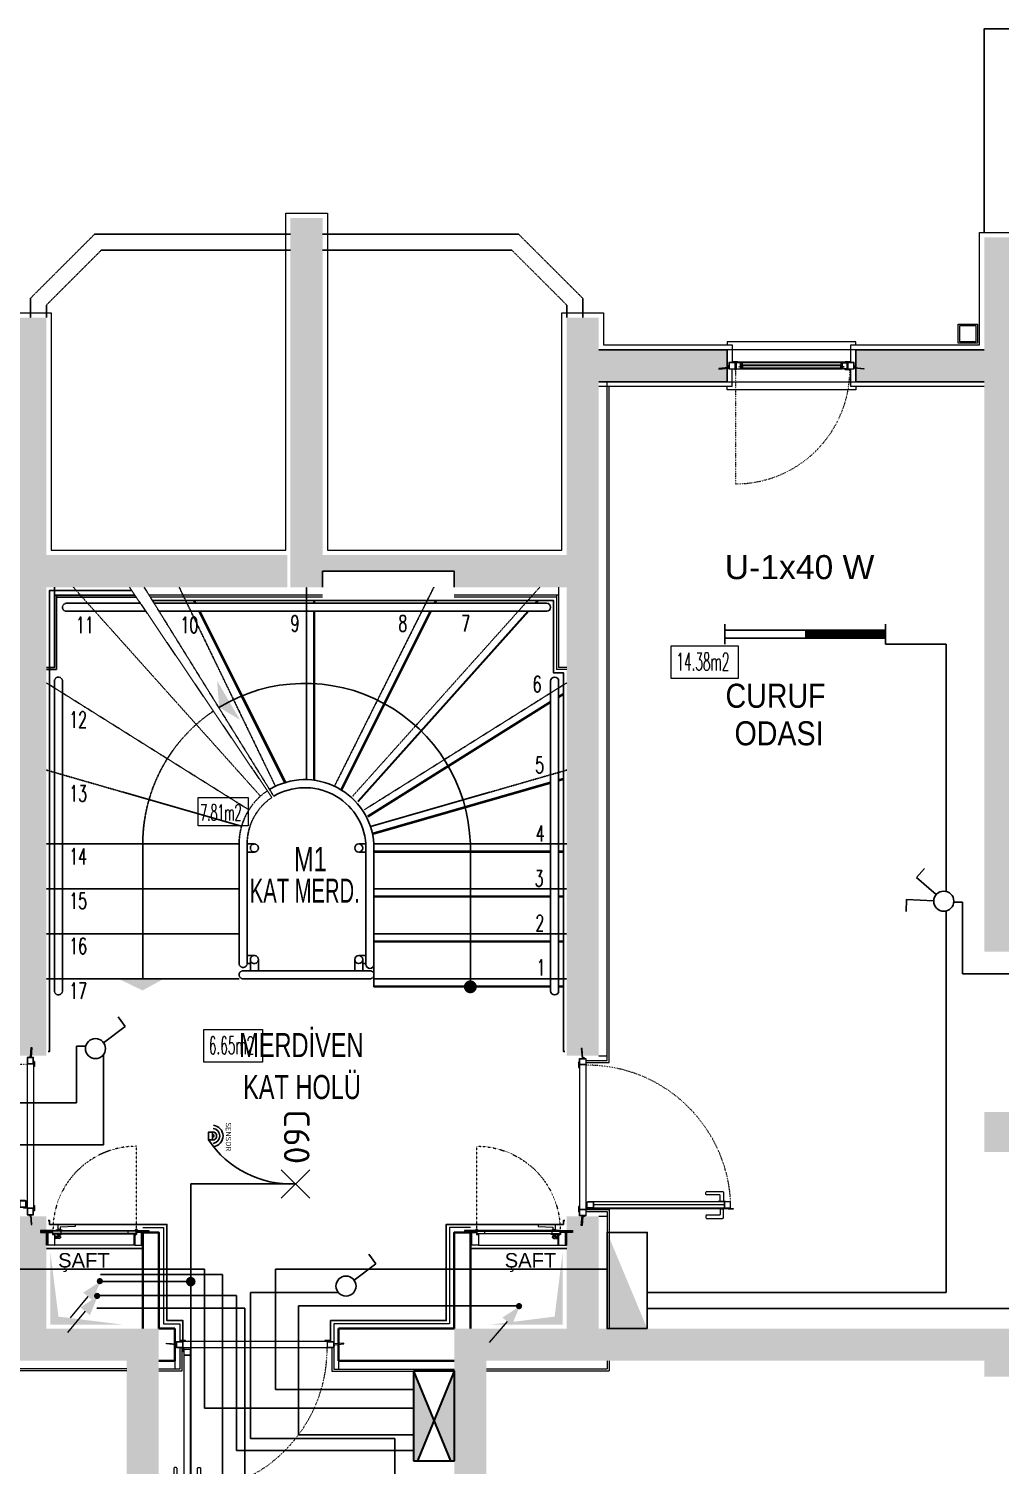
# Model space of a CAD drawing. Header units: millimetres. Extents: x -4402 to 30102, y 1696 to 6551.
# Drawn here: x 11941 to 12546, y 4080 to 4975 of the extents above; entities that cross this region are included whole.
import ezdxf

# ---------------------------------------------------------------- set-up
doc = ezdxf.new("R2010")
doc.units = ezdxf.units.MM
for name, pattern in [('DOT', [0.25, 0, -0.25]), ('HIDDEN', [0.375, 0.25, -0.125]), ('HIDDEN2', [0.1875, 0.125, -0.0625])]:
    doc.linetypes.add(name, pattern=pattern)
for name, color, linetype, lineweight in [('B', 30, 'Continuous', 25), ('C', 1, 'Continuous', 20), ('D', 4, 'Continuous', 35), ('KP', 1, 'Continuous', 20), ('M', 30, 'Continuous', 25), ('MH', 20, 'Continuous', 20), ('P', 1, 'Continuous', 20), ('S', 6, 'Continuous', 20), ('SORTI', 3, 'Continuous', 30), ('YA', 3, 'Continuous', 13), ('YT', 252, 'BATTING', 13), ('YYM', 20, 'Continuous', 18)]:
    doc.layers.add(name, color=color, linetype=linetype, lineweight=lineweight)
for name, color, linetype in [('BOYA', 253, 'Continuous'), ('CEMAL AYAR  AYD. HAT', 6, 'Continuous'), ('ELEKTRİK YAZI', 2, 'Continuous'), ('ELEKTRİKHATTI', 4, 'Continuous'), ('PP', 2, 'Continuous'), ('SEMBOL', 1, 'Continuous'), ('YM', 7, 'Continuous'), ('ZAYIF AKIM HATTI', 6, 'ZAYIF_AKIM_HATTI')]:
    doc.layers.add(name, color=color, linetype=linetype)
doc.layers.get('YT').off()
doc.styles.add('1', font='arial.ttf', dxfattribs={"height": 18})
doc.styles.add('SIMPLEX', font='SIMPLEX.SHX', dxfattribs={"width": 0.65, "height": 10})
doc.styles.get("Standard").update_dxf_attribs({"font": 'arial.ttf'})
doc.styles.add('TXT', font='isocpeur.ttf')
doc.linetypes.add('BATTING', pattern='A,0.0001,-0.1,[134,ltypeshp.shx,S=0.1,R=0,X=-0.1,Y=0],-0.2,[134,ltypeshp.shx,S=0.1,R=180,X=0.1,Y=0],-0.1', length=0.4001)
doc.linetypes.add('ZAYIF_AKIM_HATTI', pattern='A,12.7,-5.08,["Z",Standard,S=2.54,R=0,X=-2.54,Y=-1.27],-5.08', length=22.86)

# ---------------------------------------------------------------- blocks, each defined once
blk = doc.blocks.new('SK01')
at = {"layer": 'P', "color": 40, "linetype": 'DOT', "ltscale": 0.5}
blk.add_line((-1.71, 56.05), (-53.66, 56.05), dxfattribs=at)
at = {"layer": 'P'}
for p, q in [((-1.12, 4.2), (-1.12, 55.8)), ((-0.8, 55.9), (-1.02, 55.9)), ((-0.8, 55.9), (-0.8, 4.1)), ((-0.8, 55.9), (0.68, 55.9)), ((0.68, 55.9), (-0.8, 55.9)), ((0.68, 55.9), (0.68, 4.1)), ((0.68, 55.9), (0.9, 55.9)), ((1, 4.2), (1, 55.8)), ((8, 55), (8, 5)), ((0.68, 50.9), (-0.8, 50.9)), ((-4.77, 17.84), (-4.99, 7.61)), ((-4.77, 17.84), (-3.66, 17.84)), ((-3.66, 17.84), (-3.25, 8.61)), ((0.68, 9.1), (-0.8, 9.1)), ((-4.49, 7.11), (-1.77, 7.11)), ((-3.25, 8.61), (-1.77, 8.61)), ((-0.8, 4.1), (-1.02, 4.1)), ((0.68, 4.1), (-0.8, 4.1)), ((0.68, 4.1), (0.9, 4.1)), ((1.65, 8.31), (2.52, 8.31)), ((1.65, 7.41), (2.52, 7.41)), ((2.52, 8.42), (2.52, 7.34)), ((2.72, 8.62), (3.35, 8.62)), ((2.72, 7.14), (3.35, 7.14)), ((3.55, 8.42), (3.55, 7.34)), ((3.55, 8.31), (3.84, 8.31)), ((3.55, 7.41), (3.84, 7.41)), ((3.84, 8.31), (3.84, 7.41))]:
    blk.add_line(p, q, dxfattribs=at)
at = {"layer": 'P', "color": 1}
for points in [[(-0.8, 59.7), (-0.8, 56.2), (-1.02, 56.2, -0.414214), (-1.12, 56.3), (-1.12, 63.6, -0.414214), (-1.02, 63.7), (-0.8, 63.7)], [(-0.8, 0.3), (-0.8, 3.8), (-1.02, 3.8, 0.414214), (-1.12, 3.7), (-1.12, -3.6, 0.414214), (-1.02, -3.7), (-0.8, -3.7)]]:
    blk.add_lwpolyline(points, format="xyb", close=True, dxfattribs=at)
for points in [[(0, 56.2), (-0.8, 56.2), (-0.8, 63.7), (0, 63.7)], [(0, 59.2), (0, 56.2), (1.28, 56.2), (1.28, 55), (8, 55), (8, 59.2)], [(1.28, 55.98), (1.18, 55.98), (1, 55.78), (1, 55.36), (1.18, 55.16), (1.28, 55.16), (1.28, 55.46), (1.58, 55.46), (1.58, 55.66), (1.28, 55.66)], [(0, 3.8), (-0.8, 3.8), (-0.8, -3.7), (0, -3.7)], [(0, 0.8), (0, 3.8), (1.28, 3.8), (1.28, 5), (8, 5), (8, 0.8)], [(0, 0), (0, 0.8), (8, 0.8), (8, 0)], [(1.28, 4.02), (1.18, 4.02), (1, 4.22), (1, 4.64), (1.18, 4.84), (1.28, 4.84), (1.28, 4.54), (1.58, 4.54), (1.58, 4.34), (1.28, 4.34)]]:
    blk.add_lwpolyline(points, close=True, dxfattribs=at)
for points in [[(0, 59.2), (8, 59.2), (8, 60), (0, 60)], [(1.28, 55), (8, 55)]]:
    blk.add_lwpolyline(points, dxfattribs=at)
at = {"layer": 'P'}
for points in [[(8, 55), (8, 54.78, -0.414214), (7.9, 54.68), (1.38, 54.68, -0.414214), (1.28, 54.78), (1.28, 55)], [(-1.12, 9.91, 0.414214), (-1.32, 9.71), (-1.32, 6.01, 0.414214), (-1.12, 5.81)], [(1, 9.91, -0.414214), (1.2, 9.71), (1.2, 6.01, -0.414214), (1, 5.81)], [(-1.32, 8.91), (-1.57, 8.91, 0.414214), (-1.77, 8.71), (-1.77, 7.01, 0.414214), (-1.57, 6.81), (-1.32, 6.81)], [(1.2, 8.91), (1.45, 8.91, -0.414214), (1.65, 8.71), (1.65, 7.01, -0.414214), (1.45, 6.81), (1.2, 6.81)], [(8, 5), (8, 5.22, 0.414214), (7.9, 5.32), (1.38, 5.32, 0.414214), (1.28, 5.22), (1.28, 5)]]:
    blk.add_lwpolyline(points, format="xyb", dxfattribs=at)
for points in [[(2.88, 8.62), (2.88, 9.02), (3.2, 9.02), (3.2, 8.62)], [(3.2, 7.14), (3.2, 6.12), (2.88, 6.12), (2.88, 7.14)]]:
    blk.add_lwpolyline(points, dxfattribs=at)
for points in [[(1.78, 5.52), (1.78, 5.32), (4.3, 5.32), (4.3, 5.52)], [(2.78, 6.94), (2.78, 6.02), (3.3, 6.02), (3.3, 6.94), (3.8, 6.94), (3.8, 5.52), (2.28, 5.52), (2.28, 6.94)]]:
    blk.add_lwpolyline(points, close=True, dxfattribs=at)
at = {"layer": 'P', "color": 1}
blk.add_circle((-1.71, 56.05), 0.5, dxfattribs=at)
at = {"layer": 'P', "color": 40, "linetype": 'DOT', "ltscale": 0.5}
blk.add_arc((-1.71, 56.05), 51.95, 180, 270.75962, dxfattribs=at)
at = {"layer": 'P'}
for centre, radius, start, end in [((-1.02, 55.8), 0.1, 90, 180), ((0.9, 55.8), 0.1, 0, 90), ((-4.49, 7.61), 0.5, 180, 270), ((-1.02, 4.2), 0.1, 180, 270), ((0.9, 4.2), 0.1, 270, 0), ((2.72, 8.42), 0.2, 90, 180), ((2.72, 7.34), 0.2, 180, 270), ((3.35, 8.42), 0.2, 0, 90), ((3.35, 7.34), 0.2, 270, 0)]:
    blk.add_arc(centre, radius, start, end, dxfattribs=at)
blk = doc.blocks.new('DK1')
at = {"layer": 'KP'}
for p, q in [((-83.83, -5.15), (-83.28, -5.55)), ((-77.95, -5.48), (-81.45, -5.48)), ((-78.7, -5.33), (-80.7, -5.33)), ((2.87, -5.15), (2.32, -5.55)), ((4.92, -95), (4.92, -5)), ((9.47, -3.65), (8.92, -2.9)), ((8.92, -95), (8.92, -5)), ((-77.95, -9.92), (-81.45, -9.92)), ((-78.7, -10.07), (-80.7, -10.07)), ((9.47, -96.35), (8.92, -97.1))]:
    blk.add_line(p, q, dxfattribs=at)
for points in [[(-78.7, -5.33), (-78.7, -1.85, -0.414214), (-78.2, -1.35), (-70.2, -1.35, 0.414214), (-69.7, -0.85), (-69.7, 0.15, 0.410092), (-70.2, 0.66), (-80.2, 0.65, 0.414214), (-80.7, 0.15), (-80.7, -5.33)], [(-81.9, -5.55), (-81.9, -5.53, -0.414214), (-81.85, -5.48), (-77.55, -5.48, -0.414214), (-77.5, -5.53), (-77.5, -5.55)], [(-81.9, -9.85), (-81.9, -9.87, 0.414214), (-81.85, -9.92), (-77.55, -9.92, 0.414214), (-77.5, -9.87), (-77.5, -9.85)], [(-78.7, -10.07), (-78.7, -13.55, 0.414214), (-78.2, -14.05), (-70.2, -14.05, -0.414214), (-69.7, -14.55), (-69.7, -15.55, -0.410092), (-70.2, -16.06), (-80.2, -16.05, -0.414214), (-80.7, -15.55), (-80.7, -10.07)]]:
    blk.add_lwpolyline(points, format="xyb", dxfattribs=at)
at = {"layer": 'KP', "color": 8}
for points in [[(6.92, -0.55), (7.38, 5.15), (7.89, 5.15), (7.37, -1), (5.91, -1), (5.91, -0.55)], [(6.92, -99.45), (7.38, -105.15), (7.89, -105.15), (7.37, -99), (5.91, -99), (5.91, -99.45)]]:
    blk.add_lwpolyline(points, close=True, dxfattribs=at)
at = {"layer": 'KP'}
for points in [[(-86.73, -5.05), (-83.93, -5.05, -0.414214), (-83.83, -5.15), (-83.83, -5.55), (-86.83, -5.55), (-86.83, -5.15, -0.414214)], [(4.75, -5.05), (2.97, -5.05, 0.414214), (2.87, -5.15), (2.87, -5.55), (4.85, -5.55), (4.85, -5.15, 0.414214)], [(9.57, -6.55), (9.57, -3.75, 0.414214), (9.47, -3.65), (9.07, -3.65), (9.07, -6.65), (9.47, -6.65, 0.414214)], [(9.57, -96.25), (9.57, -93.45, 0.414214), (9.47, -93.35), (9.07, -93.35), (9.07, -96.35), (9.47, -96.35, 0.414214)]]:
    blk.add_lwpolyline(points, format="xyb", close=True, dxfattribs=at)
at = {"layer": 'KP', "color": 6}
for points in [[(-85.18, -9.7), (-81.18, -9.7), (-81.18, -5.7), (-85.18, -5.7)], [(-85.03, -9.55), (-81.33, -9.55), (-81.33, -5.85), (-85.03, -5.85)], [(4.22, -9.7), (0.22, -9.7), (0.22, -5.7), (4.22, -5.7)], [(4.07, -9.55), (0.37, -9.55), (0.37, -5.85), (4.07, -5.85)], [(8.92, -1), (8.92, -5), (4.92, -5), (4.92, -1)], [(8.77, -1.15), (8.77, -4.85), (5.07, -4.85), (5.07, -1.15)], [(8.92, -95), (8.92, -99), (4.92, -99), (4.92, -95)], [(8.77, -95.15), (8.77, -98.85), (5.07, -98.85), (5.07, -95.15)]]:
    blk.add_lwpolyline(points, close=True, dxfattribs=at)
at = {"layer": 'KP'}
for points in [[(-84.68, -5.55), (-84.68, -5.7), (3.72, -5.7), (3.72, -5.55)], [(-84.68, -9.85), (-84.68, -9.7), (3.72, -9.7), (3.72, -9.85)]]:
    blk.add_lwpolyline(points, close=True, dxfattribs=at)
for points in [[(-80.7, -5.33), (-81, -5.48)], [(-78.7, -5.33), (-78.4, -5.48)], [(-78.7, -10.07), (-78.4, -9.92)]]:
    blk.add_lwpolyline(points, dxfattribs=at)
at = {"layer": 'KP', "color": 40, "linetype": 'DOT'}
blk.add_arc((4.37, -5.15), 89.65, 182.9093, 270.25565, dxfattribs=at)
blk = doc.blocks.new('YK1000')
at = {"layer": 'KP'}
for p, q in [((-10.07, 78.62), (-10.07, 80.62)), ((-9.92, 77.87), (-9.92, 81.37)), ((-5.15, 83.75), (-5.55, 83.2)), ((-5.48, 77.87), (-5.48, 81.37)), ((-5.33, 78.62), (-5.33, 80.62)), ((-95, -5), (-5, -5)), ((-5.15, -2.95), (-5.55, -2.4)), ((-96.35, -9.55), (-97.1, -9)), ((-95, -9), (-5, -9)), ((-3.65, -9.55), (-2.9, -9))]:
    blk.add_line(p, q, dxfattribs=at)
at = {"layer": 'KP', "color": 8, "linetype": 'BATTING', "ltscale": 0.2}
blk.add_line((-7.7, 81.1), (-7.7, -0.3), dxfattribs=at)
at = {"layer": 'KP'}
for points in [[(-10.07, 78.62), (-13.55, 78.62, 0.414214), (-14.05, 78.12), (-14.05, 70.12, -0.414214), (-14.55, 69.62), (-15.55, 69.62, -0.410092), (-16.06, 70.12), (-16.05, 80.12, -0.414214), (-15.55, 80.62), (-10.07, 80.62)], [(-9.85, 81.82), (-9.87, 81.82, 0.414214), (-9.92, 81.77), (-9.92, 77.47, 0.414214), (-9.87, 77.42), (-9.85, 77.42)], [(-5.55, 81.82), (-5.53, 81.82, -0.414214), (-5.48, 81.77), (-5.48, 77.47, -0.414214), (-5.53, 77.42), (-5.55, 77.42)], [(-5.33, 78.62), (-1.85, 78.62, -0.414214), (-1.35, 78.12), (-1.35, 70.12, 0.414214), (-0.85, 69.62), (0.15, 69.62, 0.410092), (0.66, 70.12), (0.65, 80.12, 0.414214), (0.15, 80.62), (-5.33, 80.62)]]:
    blk.add_lwpolyline(points, format="xyb", dxfattribs=at)
for points in [[(-9.85, 84.6), (-9.7, 84.6), (-9.7, -3.8), (-9.85, -3.8)], [(-5.55, 84.6), (-5.7, 84.6), (-5.7, -3.8), (-5.55, -3.8)]]:
    blk.add_lwpolyline(points, close=True, dxfattribs=at)
at = {"layer": 'KP', "color": 6}
for points in [[(-9.7, 85.1), (-9.7, 81.1), (-5.7, 81.1), (-5.7, 85.1)], [(-9.55, 84.95), (-9.55, 81.25), (-5.85, 81.25), (-5.85, 84.95)], [(-95, -9), (-99, -9), (-99, -5), (-95, -5)], [(-95.15, -8.85), (-98.85, -8.85), (-98.85, -5.15), (-95.15, -5.15)], [(-9.7, -4.3), (-9.7, -0.3), (-5.7, -0.3), (-5.7, -4.3)], [(-9.55, -4.15), (-9.55, -0.45), (-5.85, -0.45), (-5.85, -4.15)], [(-1, -9), (-5, -9), (-5, -5), (-1, -5)], [(-1.15, -8.85), (-4.85, -8.85), (-4.85, -5.15), (-1.15, -5.15)]]:
    blk.add_lwpolyline(points, close=True, dxfattribs=at)
at = {"layer": 'KP'}
for points in [[(-5.05, 86.65), (-5.05, 83.85, -0.414214), (-5.15, 83.75), (-5.55, 83.75), (-5.55, 86.75), (-5.15, 86.75, -0.414214)], [(-5.05, -4.83), (-5.05, -3.05, 0.414214), (-5.15, -2.95), (-5.55, -2.95), (-5.55, -4.93), (-5.15, -4.93, 0.414214)], [(-96.25, -9.65), (-93.45, -9.65, 0.414214), (-93.35, -9.55), (-93.35, -9.15), (-96.35, -9.15), (-96.35, -9.55, 0.414214)], [(-6.55, -9.65), (-3.75, -9.65, 0.414214), (-3.65, -9.55), (-3.65, -9.15), (-6.65, -9.15), (-6.65, -9.55, 0.414214)]]:
    blk.add_lwpolyline(points, format="xyb", close=True, dxfattribs=at)
for points in [[(-5.33, 80.62), (-5.48, 80.92)], [(-10.07, 78.62), (-9.92, 78.32)], [(-5.33, 78.62), (-5.48, 78.32)]]:
    blk.add_lwpolyline(points, dxfattribs=at)
at = {"layer": 'KP', "color": 8}
for points in [[(-99.45, -7), (-105.15, -7.46), (-105.15, -7.97), (-99, -7.45), (-99, -5.99), (-99.45, -5.99)], [(-0.55, -7), (5.15, -7.46), (5.15, -7.97), (-1, -7.45), (-1, -5.99), (-0.55, -5.99)]]:
    blk.add_lwpolyline(points, close=True, dxfattribs=at)
at = {"layer": 'KP', "color": 40, "linetype": 'DOT'}
blk.add_arc((-5.15, -4.45), 89.65, 92.9093, 180.25565, dxfattribs=at)
blk = doc.blocks.new('Armatür_U 2x40')
at = {"layer": 'SEMBOL'}
for p, q in [((-50, 8.75), (-50, -3.75)), ((50, 5), (-50, 5)), ((50, 0), (-50, 0)), ((50, 8.75), (50, -3.75))]:
    blk.add_line(p, q, dxfattribs=at)
at = {"layer": 'SEMBOL', "const_width": 5}
blk.add_lwpolyline([(50, 2.5), (0, 2.5)], dxfattribs=at)
blk = doc.blocks.new('Anahtar_Komutatör')
at = {"layer": 'SEMBOL'}
for p, q in [((-6.68, 21.62), (-13.82, 19.31)), ((-6.68, 21.62), (-1.93, 5.95)), ((8.37, 21.56), (2.35, 5.79)), ((8.37, 21.56), (15.32, 18.75))]:
    blk.add_line(p, q, dxfattribs=at)
blk.add_circle((0, 0), 6.25, dxfattribs=at)
blk = doc.blocks.new('Anahtar_Adi')
at = {"layer": 'SEMBOL'}
for q in [(0.03, 6.25), (7.66, 23.11)]:
    blk.add_line((0.29, 23.14), q, dxfattribs=at)
blk.add_circle((0, 0), 6.25, dxfattribs=at)
blk = doc.blocks.new('Pano_Aydınlatma_Küçük')
at = {"layer": 'SEMBOL'}
blk.add_lwpolyline([(25, -30), (25, 30), (0, 30), (0, -30)], close=True, dxfattribs=at)
blk.add_solid([(0, 30), (25, -30), (0, -30)], dxfattribs=at)

msp = doc.modelspace()

# ---------------------------------------------------------------- hatches: boundary and pattern name
at = {"layer": 'BOYA', "linetype": 'Continuous'}
for points in [[(12124.3, 4856.98), (12104.3, 4856.98), (12104.3, 4626.98), (12124.3, 4626.98)], [(12556.3, 4844.98), (12536.3, 4844.98), (12536.3, 4399.98), (12556.3, 4399.98)], [(12906.3, 4844.98), (12886.3, 4844.98), (12886.3, 4294.98), (12556.3, 4294.98), (12556.3, 4299.98), (12536.3, 4299.98), (12536.3, 4294.98), (12536.3, 4274.98), (12886.3, 4274.98), (12886.3, 3624.98), (12906.3, 3624.98)], [(11952.3, 4794.98), (11932.3, 4794.98), (11932.3, 4334.98), (11952.3, 4334.98)], [(12296.3, 4794.98), (12276.3, 4794.98), (12276.3, 4334.98), (12296.3, 4334.98)], [(12376.3, 4774.98), (12296.3, 4774.98), (12296.3, 4754.98), (12376.3, 4754.98)], [(12536.3, 4774.98), (12456.3, 4774.98), (12456.3, 4754.98), (12536.3, 4754.98)], [(12102.3, 4646.98), (11952.3, 4646.98), (11952.3, 4626.98), (12102.3, 4626.98)], [(12276.3, 4626.98), (12276.3, 4646.98), (12124.3, 4646.98), (12124.3, 4636.98), (12206.3, 4636.98), (12206.3, 4626.98)], [(11952.3, 4234.98), (11932.3, 4234.98), (11932.3, 4164.98), (11672.3, 4164.98), (11672.3, 4134.98), (11692.3, 4134.98), (11692.3, 4144.98), (12002.3, 4144.98), (12002.3, 3784.98), (12022.3, 3784.98), (12022.3, 4164.98), (11952.3, 4164.98)], [(12556.3, 4164.98), (12296.3, 4164.98), (12296.3, 4234.98), (12276.3, 4234.98), (12276.3, 4164.98), (12206.3, 4164.98), (12206.3, 3784.98), (12226.3, 3784.98), (12226.3, 4144.98), (12536.3, 4144.98), (12536.3, 4134.98), (12556.3, 4134.98)]]:
    msp.add_hatch(color=256, dxfattribs=at).paths.add_polyline_path(points)
at = {"layer": 'BOYA'}
for points in [[(11954.8, 4212.48), (11954.8, 4167.48), (11999.8, 4167.48), (11959.8, 4172.48)], [(12273.8, 4212.48), (12273.8, 4167.48), (12228.8, 4167.48), (12268.8, 4172.48)]]:
    msp.add_hatch(color=256, dxfattribs=at).paths.add_polyline_path(points)
at = {"layer": 'CEMAL AYAR  AYD. HAT', "true_color": 0xd19cc7}
msp.add_hatch(color=9, dxfattribs=at).paths.add_polyline_path([(12042.18, 4197.27, 1), (12042.18, 4191.27, 1)])
at = {"layer": 'ELEKTRİKHATTI', "linetype": 'HIDDEN2', "lineweight": 50}
h = msp.add_hatch(color=150, dxfattribs=at)
h.set_gradient(color1=(127, 255, 0), one_color=1, tint=1, name='SPHERICAL')
h.paths.add_polyline_path([(11986.05, 4194.49), (11981.05, 4182.57), (11975.22, 4187.44)])
h = msp.add_hatch(color=150, dxfattribs=at)
h.set_gradient(color1=(127, 255, 0), one_color=1, tint=1, name='SPHERICAL')
edge = h.paths.add_edge_path()
edge.add_arc((11985.58, 4194.58), 1.95, 365.16319, 725.16319)
at = {"layer": 'ELEKTRİKHATTI', "linetype": 'ByBlock', "lineweight": 50}
h = msp.add_hatch(color=5, dxfattribs=at)
h.set_gradient(color1=(127, 255, 0), one_color=1, tint=1, name='SPHERICAL')
h.paths.add_polyline_path([(11984.37, 4185.29), (11979.37, 4173.38), (11973.54, 4178.25)])
h = msp.add_hatch(color=5, dxfattribs=at)
h.set_gradient(color1=(127, 255, 0), one_color=1, tint=1, name='SPHERICAL')
edge = h.paths.add_edge_path()
edge.add_arc((11983.9, 4185.38), 1.95, 365.16319, 725.16319)
at = {"layer": 'ELEKTRİKHATTI', "linetype": 'HIDDEN2', "lineweight": 50}
h = msp.add_hatch(color=150, dxfattribs=at)
h.set_gradient(color1=(127, 255, 0), one_color=1, tint=1, name='SPHERICAL')
edge = h.paths.add_edge_path()
edge.add_arc((12246.64, 4179.02), 1.95, 365.16319, 725.16319)
h = msp.add_hatch(color=150, dxfattribs=at)
h.set_gradient(color1=(127, 255, 0), one_color=1, tint=1, name='SPHERICAL')
h.paths.add_polyline_path([(12247.11, 4178.93), (12242.12, 4167.01), (12236.28, 4171.88)])
at = {"layer": 'SORTI', "ltscale": 2}
h = msp.add_hatch(color=1, dxfattribs=at)
h.paths.add_polyline_path([(12193.62, 4107.63), (12180.91, 4138.67), (12180.91, 4082.65), (12183.39, 4082.65)])
h.paths.add_polyline_path([(12206.4, 4138.7), (12206.35, 4138.7), (12193.62, 4107.63), (12203.85, 4082.65), (12204, 4082.65), (12206.4, 4082.65)])

# ---------------------------------------------------------------- linework, layer by layer
at = {"color": 9, "true_color": 0xd19cc7}
for p, q in [((12474.75, 4591.39), (12512.63, 4591.39)), ((12512.63, 4591.39), (12512.63, 4437.39)), ((12522.8, 4430.75), (12517.35, 4430.75)), ((12522.8, 4386.04), (12522.8, 4430.75)), ((12686.13, 4386.04), (12522.8, 4386.04)), ((11971.11, 4305.69), (11971.11, 4340.99)), ((11971.11, 4340.99), (11976.81, 4340.99)), ((11872.36, 4305.69), (11971.11, 4305.69)), ((12079.49, 4096.44), (12079.49, 4187.54)), ((12079.49, 4187.54), (12134.05, 4187.54)), ((12169.32, 4096.44), (12079.49, 4096.44))]:
    msp.add_line(p, q, dxfattribs=at)
at = {"color": 5, "linetype": 'ByBlock'}
msp.add_line((12169.32, 3945.27), (12169.32, 4096.44), dxfattribs=at)
at = {"layer": 'B'}
for p, q in [((11952.3, 4214.98), (12012.3, 4214.98)), ((12276.3, 4214.98), (12216.3, 4214.98))]:
    msp.add_line(p, q, dxfattribs=at)
msp.add_lwpolyline([(12536.3, 4847.98), (12536.3, 4974.98), (13046.3, 4974.98), (13046.3, 4154.98), (13026.3, 4154.98), (13026.3, 4954.98), (12556.3, 4954.98), (12556.3, 4847.98)], dxfattribs=at)
at = {"layer": 'C'}
for points in [[(12520.08, 4790.98), (12532.08, 4790.98), (12532.08, 4778.98), (12520.08, 4778.98)], [(12521.08, 4789.98), (12531.08, 4789.98), (12531.08, 4779.98), (12521.08, 4779.98)]]:
    msp.add_lwpolyline(points, close=True, dxfattribs=at)
at = {"layer": 'CEMAL AYAR  AYD. HAT', "color": 9, "linetype": 'ByBlock', "true_color": 0xd19cc7}
for p, q in [((12512.63, 4425.26), (12512.63, 4187.56)), ((11987.9, 4335.75), (11987.9, 4279.61)), ((11987.9, 4279.61), (11884.23, 4279.61)), ((12042.18, 4255.16), (12042.18, 4004.57)), ((11985.9, 4194.27), (12042.18, 4194.27)), ((12512.63, 4187.56), (12326.45, 4187.56)), ((12599.52, 4177.45), (12326.45, 4177.45))]:
    msp.add_line(p, q, dxfattribs=at)
at = {"layer": 'CEMAL AYAR  AYD. HAT', "color": 9, "true_color": 0xd19cc7}
for p, q in [((12055.67, 4285.7), (12055.67, 4284.42)), ((12098.59, 4246.32), (12116.27, 4264)), ((12098.59, 4264), (12116.27, 4246.32)), ((12107.43, 4255.16), (12042.18, 4255.16))]:
    msp.add_line(p, q, dxfattribs=at)
at = {"layer": 'CEMAL AYAR  AYD. HAT', "color": 67, "linetype": 'ByBlock', "true_color": 0x727430}
for p, q in [((11985.9, 4198.78), (12061.91, 4198.78)), ((12061.91, 4198.78), (12061.91, 4025.66))]:
    msp.add_line(p, q, dxfattribs=at)
at = {"layer": 'CEMAL AYAR  AYD. HAT', "color": 61, "linetype": 'ByBlock', "true_color": 0xedee99}
for p, q in [((11983.75, 4177.83), (12075.77, 4177.83)), ((12075.77, 4177.83), (12075.77, 4011.67))]:
    msp.add_line(p, q, dxfattribs=at)
at = {"layer": 'CEMAL AYAR  AYD. HAT', "color": 9, "true_color": 0xd19cc7}
msp.add_lwpolyline([(12055.67, 4287.41), (12055.67, 4282.71), (12053.18, 4282.71), (12053.18, 4287.41)], close=True, dxfattribs=at)
for centre, radius, start, end in [((12055.67, 4285.06), 2.64, 274.53651, 85.46349), ((12055.67, 4285.06), 4.64, 275.1591, 84.8409), ((12055.67, 4285.06), 6.64, 275.40648, 84.59352), ((12104.66, 4316.9), 61.8, 213.58613, 272.5668), ((12055.67, 4285.06), 0.919, 270, 90)]:
    msp.add_arc(centre, radius, start, end, dxfattribs=at)
at = {"layer": 'D'}
for p, q in [((12022.3, 4164.98), (12032.3, 4164.98)), ((12032.3, 4164.98), (12032.3, 4144.98)), ((12134.3, 4164.98), (12134.3, 4144.98)), ((12134.3, 4164.98), (12206.3, 4164.98)), ((12032.3, 4144.98), (12022.3, 4144.98)), ((12206.3, 4144.98), (12134.3, 4144.98))]:
    msp.add_line(p, q, dxfattribs=at)
for points in [[(12022.3, 4164.98), (12022.3, 4224.98), (12012.3, 4224.98), (12012.3, 4164.98)], [(12206.3, 4164.98), (12206.3, 4224.98), (12216.3, 4224.98), (12216.3, 4164.98)]]:
    msp.add_lwpolyline(points, dxfattribs=at)
at = {"layer": 'M', "color": 8, "linetype": 'HIDDEN'}
for p, q in [((11957.3, 4626.98), (11957.3, 4576.98)), ((11957.3, 4621.98), (12007.46, 4621.98)), ((11958.55, 4621.98), (11958.55, 4575.73)), ((11958.55, 4620.73), (12008.31, 4620.73)), ((11969.06, 4626.98), (12085.62, 4496.78)), ((12035.01, 4626.98), (12094.9, 4503)), ((12114.3, 4506.98), (12114.3, 4626.98)), ((12193.59, 4626.98), (12131.7, 4503)), ((12259.55, 4626.98), (12142.98, 4496.78)), ((11952.3, 4576.98), (11957.3, 4576.98)), ((11952.3, 4575.73), (11958.55, 4575.73)), ((11952.3, 4567.38), (12078.42, 4488.24)), ((12276.3, 4567.38), (12150.18, 4488.24)), ((11952.3, 4513.03), (12073.86, 4478.05)), ((12276.3, 4513.03), (12154.74, 4478.05)), ((12072.3, 4466.98), (11952.3, 4466.98)), ((12081.8, 4466.98), (12077.3, 4466.98)), ((12276.3, 4466.98), (12156.3, 4466.98)), ((12081.8, 4461.98), (12077.3, 4461.98)), ((12072.3, 4438.98), (11952.3, 4438.98)), ((12156.3, 4438.98), (12276.3, 4438.98)), ((12072.3, 4410.98), (11952.3, 4410.98)), ((12156.3, 4410.98), (12276.3, 4410.98)), ((12081.8, 4397.48), (12077.3, 4397.48)), ((12079.3, 4392.48), (12077.3, 4392.48)), ((12079.3, 4394.98), (12079.3, 4387.98)), ((12084.3, 4394.98), (12084.3, 4387.98)), ((12144.3, 4394.98), (12144.3, 4387.98)), ((12149.3, 4394.98), (12149.3, 4387.98)), ((12072.3, 4382.98), (11952.3, 4382.98)), ((12156.3, 4382.98), (12276.3, 4382.98))]:
    msp.add_line(p, q, dxfattribs=at)
at = {"layer": 'M', "color": 6, "linetype": 'HIDDEN'}
for p, q in [((12004.08, 4626.98), (12092.69, 4495.97)), ((12093.87, 4496.74), (12013.18, 4626.98))]:
    msp.add_line(p, q, dxfattribs=at)
at = {"layer": 'M', "color": 8}
for p, q in [((12044, 4618.73), (12044.84, 4616.98)), ((12047.26, 4611.98), (12101.07, 4504.73)), ((12118.8, 4616.98), (12118.8, 4618.73)), ((12118.8, 4506.98), (12118.8, 4611.98)), ((12191.34, 4611.98), (12135.64, 4500.82)), ((12252.16, 4611.98), (12146.17, 4493.59)), ((12194.6, 4618.73), (12193.76, 4616.98)), ((12258.2, 4618.73), (12256.63, 4616.98)), ((12274.3, 4560.82), (12271.3, 4558.93)), ((12266.3, 4555.8), (12152.36, 4484.3)), ((12266.3, 4505.47), (12155.74, 4473.65)), ((12274.3, 4507.77), (12271.3, 4506.9)), ((12156.3, 4462.48), (12266.3, 4462.48)), ((12271.3, 4462.48), (12274.3, 4462.48)), ((12156.3, 4434.48), (12266.3, 4434.48)), ((12271.3, 4434.48), (12274.3, 4434.48)), ((12156.3, 4406.48), (12266.3, 4406.48)), ((12271.3, 4406.48), (12274.3, 4406.48)), ((12156.3, 4378.48), (12266.3, 4378.48)), ((12271.3, 4378.48), (12274.3, 4378.48))]:
    msp.add_line(p, q, dxfattribs=at)
at = {"layer": 'M'}
for p, q in [((12044.55, 4618.73), (12045.4, 4616.98)), ((12047.81, 4611.98), (12101.54, 4504.89)), ((12119.3, 4616.98), (12119.3, 4618.73)), ((12119.3, 4506.98), (12119.3, 4611.98)), ((12191.9, 4611.98), (12136.07, 4500.54)), ((12252.83, 4611.98), (12146.5, 4493.22)), ((12195.16, 4618.73), (12194.31, 4616.98)), ((12258.87, 4618.73), (12257.3, 4616.98)), ((12274.3, 4560.23), (12271.3, 4558.34)), ((12266.3, 4555.21), (12152.57, 4483.84)), ((12266.3, 4504.95), (12155.82, 4473.15)), ((12274.3, 4507.25), (12271.3, 4506.38)), ((12156.3, 4461.98), (12266.3, 4461.98)), ((12271.3, 4461.98), (12274.3, 4461.98)), ((12156.3, 4433.98), (12266.3, 4433.98)), ((12271.3, 4433.98), (12274.3, 4433.98)), ((12156.3, 4405.98), (12266.3, 4405.98)), ((12271.3, 4405.98), (12274.3, 4405.98)), ((12156.3, 4391.98), (12156.3, 4377.98)), ((12156.3, 4377.98), (12266.3, 4377.98)), ((12271.3, 4377.98), (12274.3, 4377.98))]:
    msp.add_line(p, q, dxfattribs=at)
at = {"layer": 'M', "linetype": 'Continuous'}
for p, q in [((12146.8, 4466.98), (12151.3, 4466.98)), ((12146.8, 4461.98), (12151.3, 4461.98)), ((12146.8, 4397.48), (12151.3, 4397.48)), ((12149.3, 4392.48), (12151.3, 4392.48))]:
    msp.add_line(p, q, dxfattribs=at)
at = {"layer": 'M', "color": 8, "linetype": 'HIDDEN'}
for points in [[(11942.3, 4794.98), (11942.3, 4806.98), (11982.3, 4846.98), (12104.3, 4846.98)], [(12286.3, 4794.98), (12286.3, 4806.98), (12246.3, 4846.98), (12124.3, 4846.98)], [(11952.3, 4794.98), (11952.3, 4802.84), (11986.44, 4836.98), (12104.3, 4836.98)], [(12276.3, 4794.98), (12276.3, 4802.84), (12242.16, 4836.98), (12124.3, 4836.98)]]:
    msp.add_lwpolyline(points, dxfattribs=at)
at = {"layer": 'M', "color": 8}
for points in [[(12005.43, 4624.98), (11954.3, 4624.98), (11954.3, 4337.68), (11953.42, 4337.68)], [(12275.18, 4337.68), (12274.3, 4337.68), (12274.3, 4573.73), (12268.05, 4573.73), (12268.05, 4618.73), (12018.29, 4618.73)], [(12037.3, 4156.98), (12037.3, 4169.98), (12027.3, 4169.98), (12027.3, 4229.98), (11954.3, 4229.98), (11954.3, 4232.28), (11953.42, 4232.28)], [(12129.3, 4156.98), (12129.3, 4169.98), (12201.3, 4169.98), (12201.3, 4229.98), (12274.3, 4229.98), (12274.3, 4232.28), (12275.18, 4232.28)]]:
    msp.add_lwpolyline(points, dxfattribs=at)
at = {"layer": 'M', "color": 8, "linetype": 'HIDDEN'}
for points in [[(12010.84, 4616.98), (11964.8, 4616.98, 1), (11964.8, 4611.98), (12014.23, 4611.98)], [(12056.28, 4549.81, 0.248986), (12012.3, 4466.98), (12012.3, 4382.98)], [(12089.89, 4500.12, 0.248986), (12072.3, 4466.98), (12072.3, 4392.56, 1), (12077.3, 4392.56), (12077.3, 4466.98, -0.248986), (12092.69, 4495.97)]]:
    msp.add_lwpolyline(points, format="xyb", dxfattribs=at)
at = {"layer": 'M'}
for points in [[(12022.47, 4611.98), (12263.8, 4611.98, 1), (12263.8, 4616.98), (12019.38, 4616.98)], [(12216.3, 4377.98), (12216.3, 4466.98, 0.576183), (12059.64, 4551.99, 0.587741)], [(12093.87, 4496.74, -0.55572), (12151.3, 4466.98), (12151.3, 4391.98, 1), (12156.3, 4391.98), (12156.3, 4466.98, 0.559557), (12091.24, 4500.99, 0.587741)]]:
    msp.add_lwpolyline(points, format="xyb", dxfattribs=at)
at = {"layer": 'M', "color": 8, "linetype": 'HIDDEN'}
for points in [[(11957.3, 4568.48), (11957.3, 4375.48, 1), (11962.3, 4375.48), (11962.3, 4568.48, 1)], [(12153.8, 4382.98), (12074.8, 4382.98, -1), (12074.8, 4387.98), (12153.8, 4387.98, -1)]]:
    msp.add_lwpolyline(points, format="xyb", close=True, dxfattribs=at)
at = {"layer": 'M'}
msp.add_lwpolyline([(12271.3, 4568.48), (12271.3, 4375.48, -1), (12266.3, 4375.48), (12266.3, 4568.48, -1)], format="xyb", close=True, dxfattribs=at)
at = {"layer": 'M', "const_width": 4}
msp.add_lwpolyline([(12214.3, 4377.98, 1), (12218.3, 4377.98, 1)], format="xyb", close=True, dxfattribs=at)
at = {"layer": 'M', "color": 8, "linetype": 'HIDDEN'}
for centre in [(12081.8, 4464.48), (12081.8, 4394.98)]:
    msp.add_circle(centre, 2.5, dxfattribs=at)
at = {"layer": 'M', "linetype": 'Continuous'}
for centre in [(12146.8, 4464.48), (12146.8, 4394.98)]:
    msp.add_circle(centre, 2.5, dxfattribs=at)
at = {"layer": 'M'}
for p in [(12045.6, 4541.49), (12183, 4541.49), (12027.6, 4520.14), (12201.01, 4520.14), (12016.2, 4494.64), (12212.4, 4494.64)]:
    msp.add_point(p, dxfattribs=at)
at = {"layer": 'M', "linetype": 'Continuous'}
for points in [[(12072.82, 4544.36), (12058.57, 4568.73), (12059.87, 4552.12)], [(12025.43, 4382.98), (11997.19, 4382.98), (12012.19, 4375.72)]]:
    msp.add_solid(points, dxfattribs=at)
at = {"layer": 'P', "color": 8, "linetype": 'HIDDEN'}
for p, q in [((12456.3, 4774.98), (12376.3, 4774.98)), ((12376.3, 4754.98), (12456.3, 4754.98))]:
    msp.add_line(p, q, dxfattribs=at)
at = {"layer": 'P'}
for p, q in [((12379.95, 4767.38), (12379.41, 4766.98)), ((12383.14, 4767.48), (12449.51, 4767.48)), ((12384.6, 4762.98), (12448, 4762.98)), ((12385.6, 4766.98), (12447, 4766.98)), ((12385.6, 4763.58), (12447, 4763.58)), ((12449.65, 4762.58), (12449.11, 4762.98)), ((12452.65, 4767.38), (12453.2, 4766.98))]:
    msp.add_line(p, q, dxfattribs=at)
at = {"layer": 'P', "color": 40, "linetype": 'DOT'}
msp.add_line((12381.45, 4762.58), (12381.45, 4691.38), dxfattribs=at)
at = {"layer": 'P', "color": 3}
for p, q in [((12384.6, 4765.48), (12448, 4765.48)), ((12384.6, 4765.08), (12448, 4765.08))]:
    msp.add_line(p, q, dxfattribs=at)
at = {"layer": 'P', "color": 30}
for points in [[(12456.3, 4777.98), (12456.3, 4779.98), (12376.3, 4779.98), (12376.3, 4777.98)], [(12456.3, 4751.98), (12456.3, 4749.98), (12376.3, 4749.98), (12376.3, 4751.98)]]:
    msp.add_lwpolyline(points, dxfattribs=at)
at = {"layer": 'P', "color": 8}
for points in [[(12376.85, 4763.83), (12371.15, 4763.37), (12371.15, 4762.86), (12377.3, 4763.38), (12377.3, 4764.84), (12376.85, 4764.84)], [(12383.58, 4764.36), (12385.6, 4764.5), (12385.7, 4764.66), (12385.8, 4764.66), (12385.8, 4764.01), (12385.7, 4764.01), (12385.6, 4764.2)], [(12384.6, 4766.98), (12385.6, 4766.98), (12385.6, 4765.48), (12384.6, 4765.48)], [(12384.6, 4765.08), (12385.6, 4765.08), (12385.6, 4763.58), (12384.6, 4763.58)], [(12384.7, 4766.88), (12385.5, 4766.88), (12385.5, 4765.58), (12384.7, 4765.58)], [(12384.7, 4764.98), (12385.5, 4764.98), (12385.5, 4763.68), (12384.7, 4763.68)], [(12449.02, 4764.36), (12447.01, 4764.5), (12446.91, 4764.66), (12446.81, 4764.66), (12446.81, 4764.01), (12446.91, 4764.01), (12447.01, 4764.2)], [(12448, 4766.98), (12447, 4766.98), (12447, 4765.48), (12448, 4765.48)], [(12448, 4765.08), (12447, 4765.08), (12447, 4763.58), (12448, 4763.58)], [(12447.9, 4766.88), (12447.1, 4766.88), (12447.1, 4765.58), (12447.9, 4765.58)], [(12447.9, 4764.98), (12447.1, 4764.98), (12447.1, 4763.68), (12447.9, 4763.68)], [(12455.75, 4763.83), (12461.45, 4763.37), (12461.45, 4762.86), (12455.3, 4763.38), (12455.3, 4764.84), (12455.75, 4764.84)]]:
    msp.add_lwpolyline(points, close=True, dxfattribs=at)
at = {"layer": 'P', "color": 6}
for points in [[(12377.3, 4762.98), (12381.3, 4762.98), (12381.3, 4766.98), (12377.3, 4766.98)], [(12377.45, 4763.13), (12381.15, 4763.13), (12381.15, 4766.83), (12377.45, 4766.83)], [(12381.6, 4762.98), (12384.6, 4762.98), (12384.6, 4766.98), (12381.6, 4766.98)], [(12381.75, 4763.13), (12384.45, 4763.13), (12384.45, 4766.83), (12381.75, 4766.83)], [(12451, 4762.98), (12448, 4762.98), (12448, 4766.98), (12451, 4766.98)], [(12450.85, 4763.13), (12448.15, 4763.13), (12448.15, 4766.83), (12450.85, 4766.83)], [(12451.3, 4762.98), (12455.3, 4762.98), (12455.3, 4766.98), (12451.3, 4766.98)], [(12451.45, 4763.13), (12455.15, 4763.13), (12455.15, 4766.83), (12451.45, 4766.83)]]:
    msp.add_lwpolyline(points, close=True, dxfattribs=at)
at = {"layer": 'P'}
for points in [[(12382.85, 4767.48), (12380.05, 4767.48, 0.414214), (12379.95, 4767.38), (12379.95, 4766.98), (12382.95, 4766.98), (12382.95, 4767.38, 0.414214)], [(12452.55, 4767.48), (12449.75, 4767.48, 0.414214), (12449.65, 4767.38), (12449.65, 4766.98), (12452.65, 4766.98), (12452.65, 4767.38, 0.414214)], [(12452.55, 4762.48), (12449.75, 4762.48, -0.414214), (12449.65, 4762.58), (12449.65, 4762.98), (12452.65, 4762.98), (12452.65, 4762.58, -0.414214)]]:
    msp.add_lwpolyline(points, format="xyb", close=True, dxfattribs=at)
at = {"layer": 'P', "color": 8}
msp.add_circle((12381.45, 4762.58), 0.4, dxfattribs=at)
at = {"layer": 'P', "color": 40, "linetype": 'DOT'}
msp.add_arc((12381.45, 4762.58), 71.2, 270, 0, dxfattribs=at)
at = {"layer": 'PP'}
for p, q in [((12376.3, 4774.98), (12296.3, 4774.98)), ((12376.3, 4754.98), (12376.3, 4774.98)), ((12536.3, 4774.98), (12456.3, 4774.98)), ((12456.3, 4754.98), (12456.3, 4774.98)), ((12376.3, 4754.98), (12296.3, 4754.98)), ((12536.3, 4754.98), (12456.3, 4754.98))]:
    msp.add_line(p, q, dxfattribs=at)
msp.add_lwpolyline([(12124.3, 4626.98), (12124.3, 4636.98), (12206.3, 4636.98), (12206.3, 4626.98)], dxfattribs=at)
at = {"layer": 'S'}
for p, q in [((12379.3, 4751.98), (12379.3, 4762.98)), ((12453.3, 4751.98), (12453.3, 4762.98)), ((12379.3, 4751.98), (12296.3, 4751.98)), ((12302.7, 4330.73), (12302.7, 4751.98)), ((12536.3, 4751.98), (12453.3, 4751.98)), ((12124.3, 4620.73), (12017.05, 4620.73)), ((12270.05, 4620.73), (12206.3, 4620.73)), ((12270.05, 4621.98), (12270.05, 4575.73)), ((12276.3, 4575.73), (12270.05, 4575.73)), ((12288.3, 4330.73), (12302.7, 4330.73)), ((12288.3, 4239.23), (12302.7, 4239.23)), ((12302.7, 4239.23), (12302.7, 4164.98)), ((12035.3, 4167.98), (12035.3, 4156.98)), ((12131.3, 4167.98), (12131.3, 4156.98)), ((12036.55, 4152.98), (12036.55, 4138.58)), ((12130.05, 4152.98), (12130.05, 4138.58)), ((12302.7, 4144.98), (12302.7, 4138.73)), ((12002.3, 4138.73), (11925.9, 4138.73)), ((12036.55, 4138.58), (12022.3, 4138.58)), ((12130.05, 4138.58), (12206.3, 4138.58)), ((12226.3, 4138.73), (12302.7, 4138.73))]:
    msp.add_line(p, q, dxfattribs=at)
for points in [[(11535.3, 4827.98), (11669.3, 4827.98), (11669.3, 4847.98), (11695.3, 4847.98), (11695.3, 4777.98), (11929.3, 4777.98), (11929.3, 4797.98), (11955.3, 4797.98), (11955.3, 4649.98), (12101.3, 4649.98), (12101.3, 4859.98), (12127.3, 4859.98), (12127.3, 4649.98), (12273.3, 4649.98), (12273.3, 4797.98), (12299.3, 4797.98), (12299.3, 4777.98), (12379.3, 4777.98), (12379.3, 4766.98)], [(12453.3, 4766.98), (12453.3, 4777.98), (12533.3, 4777.98), (12533.3, 4847.98), (12559.3, 4847.98), (12559.3, 4827.98), (12654.3, 4827.98), (12654.3, 4816.98)], [(12012.3, 4227.98), (12025.3, 4227.98), (12025.3, 4167.98), (12035.3, 4167.98)], [(12216.3, 4227.98), (12203.3, 4227.98), (12203.3, 4167.98), (12131.3, 4167.98)]]:
    msp.add_lwpolyline(points, dxfattribs=at)
at = {"layer": 'SEMBOL', "color": 191, "lineweight": 20}
for p, q in [((11978.14, 4185.01), (11967.05, 4171.82)), ((11976.46, 4175.81), (11965.37, 4162.62)), ((12239.2, 4169.45), (12228.11, 4156.26))]:
    msp.add_line(p, q, dxfattribs=at)
at = {"layer": 'SORTI', "ltscale": 2}
for p, q in [((12180.91, 4138.7), (12180.91, 4082.65)), ((12180.94, 4138.58), (12203.9, 4082.53)), ((12206.4, 4138.7), (12183.3, 4138.7)), ((12206.3, 4138.58), (12183.34, 4082.53)), ((12206.4, 4082.65), (12206.4, 4138.7)), ((12183.3, 4082.65), (12206.4, 4082.65))]:
    msp.add_line(p, q, dxfattribs=at)
at = {"layer": 'SORTI', "color": 1, "ltscale": 2}
for p, q in [((12204, 4138.7), (12180.91, 4138.7)), ((12180.91, 4082.65), (12204, 4082.65))]:
    msp.add_line(p, q, dxfattribs=at)
at = {"layer": 'YA'}
for p, q in [((12301.45, 4331.98), (12301.45, 4754.98)), ((12124.3, 4621.98), (12016.28, 4621.98)), ((12271.3, 4621.98), (12206.3, 4621.98)), ((12271.3, 4626.98), (12271.3, 4576.98)), ((12276.3, 4576.98), (12271.3, 4576.98)), ((12296.3, 4334.98), (12301.45, 4334.98)), ((12288.3, 4331.98), (12301.45, 4331.98)), ((12288.3, 4237.98), (12301.45, 4237.98)), ((12296.3, 4234.98), (12301.45, 4234.98)), ((12301.45, 4237.98), (12301.45, 4164.98)), ((12032.3, 4144.98), (12032.3, 4139.83)), ((12035.3, 4152.98), (12035.3, 4139.83)), ((12131.3, 4152.98), (12131.3, 4139.83)), ((12134.3, 4144.98), (12134.3, 4139.83)), ((12301.45, 4144.98), (12301.45, 4139.98)), ((12002.3, 4139.98), (11927.15, 4139.98)), ((12035.3, 4139.83), (12022.3, 4139.83)), ((12131.3, 4139.83), (12206.3, 4139.83)), ((12226.3, 4139.98), (12301.45, 4139.98))]:
    msp.add_line(p, q, dxfattribs=at)
at = {"layer": 'YYM'}
for points in [[(12383.03, 4570.19), (12341.45, 4570.19), (12341.45, 4590.49), (12383.03, 4590.49)], [(12046.71, 4496), (12077.88, 4496), (12077.88, 4478.28), (12046.71, 4478.28)], [(12086.9, 4331.02), (12050.31, 4331.02), (12050.31, 4351.32), (12086.9, 4351.32)]]:
    msp.add_lwpolyline(points, close=True, dxfattribs=at)
at = {"layer": 'ZAYIF AKIM HATTI', "color": 5, "linetype": 'ByBlock'}
for p, q in [((11925.9, 4202.03), (12050.66, 4202.03)), ((12050.66, 4202.03), (12050.66, 4115.37)), ((12301.45, 4202.03), (12094.91, 4202.03)), ((12094.91, 4202.03), (12094.91, 4126.97)), ((11983.75, 4185.66), (12070.62, 4185.66)), ((12070.62, 4185.66), (12070.62, 4089.13)), ((12247.02, 4179.16), (12109.26, 4179.16)), ((12109.26, 4179.16), (12109.26, 4098.59)), ((12094.91, 4126.97), (12180.94, 4126.97)), ((12050.66, 4115.37), (12180.91, 4115.37)), ((12109.26, 4098.77), (12180.91, 4098.77)), ((12070.62, 4089.13), (12180.91, 4089.13))]:
    msp.add_line(p, q, dxfattribs=at)

# ---------------------------------------------------------------- block references
at = {"layer": 'KP', "rotation": 90}
msp.add_blockref('DK1', (12032.3, 4148.06), dxfattribs=at)
at = {"layer": 'P', "linetype": 'ByBlock', "rotation": 270}
msp.add_blockref('SK01', (11952.3, 4224.98), dxfattribs=at)
at = {"layer": 'P', "linetype": 'ByBlock', "xscale": -1, "rotation": 90}
msp.add_blockref('SK01', (12276.3, 4224.98), dxfattribs=at)
at = {"layer": 'SEMBOL'}
msp.add_blockref('Armatür_U 2x40', (12424.75, 4595.14), dxfattribs=at)
at = {"layer": 'SEMBOL', "xscale": -1, "rotation": 66.06183654405108}
msp.add_blockref('Anahtar_Komutatör', (12511.12, 4431.32), dxfattribs=at)
at = {"layer": 'SEMBOL', "color": 40, "true_color": 0xf8d731, "xscale": -1, "rotation": 306.1390368805912}
for p in [(11982.87, 4339.47), (12138.87, 4191.51)]:
    msp.add_blockref('Anahtar_Adi', p, dxfattribs=at)
at = {"layer": 'SEMBOL', "color": 1}
msp.add_blockref('Pano_Aydınlatma_Küçük', (12301.45, 4194.98), dxfattribs=at)
at = {"layer": 'YT', "ltscale": 0.2, "xscale": -1, "rotation": 90}
msp.add_blockref('YK1000', (11935.3, 4234.98), dxfattribs=at)
at = {"layer": 'YT', "ltscale": 0.2, "rotation": 270}
msp.add_blockref('YK1000', (12293.3, 4234.35), dxfattribs=at)

# ---------------------------------------------------------------- texts
at = {"layer": 'CEMAL AYAR  AYD. HAT', "color": 9, "true_color": 0xd19cc7, "style": 'TXT'}
for s, height, p in [('C60', 16, (12100.18, 4301.57)), ('SENSOR', 3.335, (12064.01, 4293.48))]:
    msp.add_text(s, height=height, rotation=270, dxfattribs=at).set_placement(p)
at = {"layer": 'ELEKTRİK YAZI'}
msp.add_text('U-1x40 W', height=15, dxfattribs=at).set_placement((12374.75, 4632))
at = {"layer": 'MH', "style": '1'}
for s, width, p in [('CURUF', 0.85, (12375.21, 4551.86)), ('ODASI', 0.85, (12380.82, 4528.45)), ('M1', 0.7, (12106.51, 4450.04)), ('KAT MERD.', 0.6, (12078.97, 4430.38)), ('MERDİVEN', 0.7, (12072.35, 4334.17)), ('KAT HOLÜ', 0.7, (12074.79, 4308.05))]:
    msp.add_text(s, height=15, dxfattribs=dict(at, width=width)).set_placement(p)
for p in [(11959.59, 4203.08), (12237.69, 4203.08)]:
    msp.add_text('ŞAFT', height=9, dxfattribs=at).set_placement(p)
at = {"layer": 'YM', "style": 'SIMPLEX', "width": 0.65}
for s, p in [('11', (11970.65, 4598.43)), ('10', (12035.75, 4598.43)), ('9', (12104.33, 4599.43)), ('8', (12171.47, 4599.43)), ('7', (12210.67, 4599.43)), ('6', (12255.1, 4561.55)), ('12', (11966.49, 4539.45)), ('5', (12256.69, 4511.2)), ('13', (11966.49, 4493.46)), ('4', (12256.98, 4468.46)), ('14', (11966.49, 4454.23)), ('3', (12256.33, 4440.55)), ('15', (11966.49, 4426.52)), ('2', (12256.77, 4412.7)), ('16', (11966.49, 4398.38)), ('1', (12257.54, 4384.97)), ('17', (11966.49, 4370.47))]:
    msp.add_text(s, height=10, dxfattribs=at).set_placement(p)
at = {"layer": 'YYM', "style": 'SIMPLEX', "width": 0.5}
for s, height, p in [('14.38m2', 11, (12344.63, 4575.11)), ('7.81m2', 10, (12048.07, 4481.62)), ('6.65m2', 11, (12053.5, 4335.94))]:
    msp.add_text(s, height=height, dxfattribs=at).set_placement(p)

doc.saveas('drawing.dxf')
